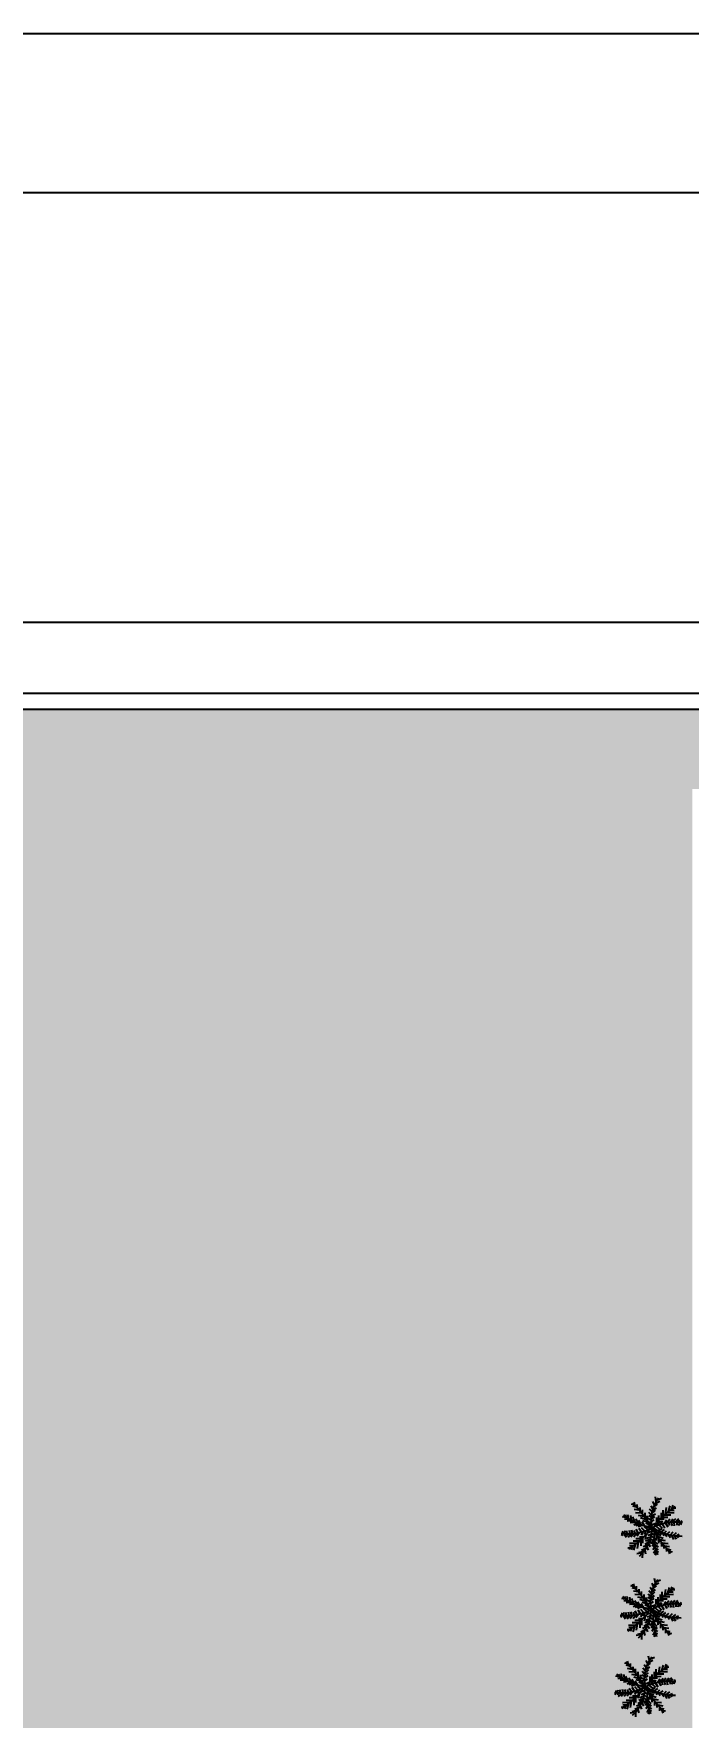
# Model space of a CAD drawing. Header units: millimetres. Extents: x 1170 to 1315, y 90 to 135.
# Drawn here: x 1278.16 to 1281.25, y 126.78 to 134.74 of the extents above; entities that cross this region are included whole.
import ezdxf

# ---------------------------------------------------------------- set-up
doc = ezdxf.new("R2010")
doc.units = ezdxf.units.MM
doc.header["$LTSCALE"] = 20
doc.header["$MEASUREMENT"] = 0
doc.layers.get('0').update_dxf_attribs({"linetype": 'CONTINUOUS'})
doc.layers.get('DEFPOINTS').update_dxf_attribs({"linetype": 'CONTINUOUS'})
for name, color, linetype in [('COTA', 7, 'CONTINUOUS'), ('E-hatch', 8, 'CONTINUOUS'), ('Indic_Corte_Vista', 2, 'CONTINUOUS'), ('LAYER7', 4, 'CONTINUOUS'), ('VE', 118, 'CONTINUOUS')]:
    doc.layers.add(name, color=color, linetype=linetype)
doc.layers.add('E-Pen-C', color=4, linetype='CONTINUOUS', lineweight=15)
doc.layers.add('E-Pen-G', color=3, linetype='CONTINUOUS', lineweight=30)
doc.styles.add('F2', font='ARIALN.TTF')
doc.dimstyles.new('DIMENSION-1', dxfattribs={"dimtxt": 0.145, "dimasz": 0.07, "dimexe": 1, "dimexo": 0, "dimgap": 0.12, "dimtad": 1, "dimzin": 7, "dimdsep": 46, "dimtxsty": 'F2', "dimblk1": 'TRACO', "dimblk2": 'TRACO', "dimsah": 1, "dimcen": 1, "dimse1": 1, "dimse2": 1, "dimclrd": 4, "dimclre": 256, "dimclrt": 4, "dimadec": 8, "dimazin": 0, "dimtfac": 1, "dimtix": 1, "dimtmove": 2, "dimatfit": 3, "dimldrblk": 'TRACO', "dimfxl": 1, "dimtolj": 1, "dimtzin": 0, "dimarcsym": 0})

# ---------------------------------------------------------------- blocks, each defined once
blk = doc.blocks.new('TRACO')
at = {"layer": 'E-Pen-C'}
for p, q in [((-1, 0), (1, 0)), ((0, 1), (0, -1))]:
    blk.add_line(p, q, dxfattribs=at)
at = {"layer": 'E-Pen-G'}
blk.add_line((-0.42, -0.42), (0.42, 0.42), dxfattribs=at)
blk = doc.blocks.new('*D473')
at = {"layer": 'COTA', "color": 4, "linetype": 'Continuous', "lineweight": -2}
blk.add_line((1295.4479, 131.9561), (1274.0635, 131.9561), dxfattribs=at)
at = {"layer": 'DEFPOINTS', "color": 0, "linetype": 'Continuous'}
for p in [(1273.9935, 131.9561), (1273.9935, 131.6207), (1295.5179, 131.6207)]:
    blk.add_point(p, dxfattribs=at)
at = {"layer": 'COTA', "color": 4, "linetype": 'Continuous', "lineweight": -2, "xscale": 0.07, "yscale": 0.07, "zscale": 0.07, "rotation": 180}
blk.add_blockref('TRACO', (1273.9935, 131.9561), dxfattribs=at)
at = {"layer": 'COTA', "color": 4, "linetype": 'Continuous', "lineweight": -2, "xscale": 0.07, "yscale": 0.07, "zscale": 0.07}
blk.add_blockref('TRACO', (1295.5179, 131.9561), dxfattribs=at)
at = {"layer": 'COTA', "color": 4, "linetype": 'Continuous', "insert": (1284.7557, 132.1502), "char_height": 0.145, "attachment_point": 5, "style": 'F2'}
blk.add_mtext('\\A1;43.05', dxfattribs=at)

msp = doc.modelspace()

# ---------------------------------------------------------------- hatches: boundary and pattern name
at = {"layer": 'E-hatch'}
h = msp.add_hatch(dxfattribs=at)
h.set_pattern_fill('GRASS', color=250, scale=0.1, style=0)
h.set_pattern_definition([(90, (294.364226, -10.01342), (-0.070710678, 0.070710678), [0.01875, -0.122671356]), (45, (294.36423, -10.01342), (-0.070710678, 0.070710678), [0.01875, -0.08125]), (135, (294.36423, -10.01342), (-0.070710678, -0.070710678), [0.01875, -0.08125])])
h.paths.add_polyline_path([(1274.1826, 131.5457), (1292.6429, 131.5457), (1292.6429, 131.1707), (1281.2685, 131.1707), (1281.2685, 125.5522), (1278.5225, 125.5522), (1278.4062, 125.7935), (1278.0948, 126.4027), (1277.7964, 126.9426), (1277.6172, 127.2493), (1277.3341, 127.7098), (1276.8798, 128.3959), (1276.491, 128.9385), (1275.8422, 129.7669), (1275.3458, 130.3452), (1274.7386, 130.9967), (1274.3888, 131.3471)])

# ---------------------------------------------------------------- linework, layer by layer
at = {"color": 2}
msp.add_lwpolyline([(1242.5547, 90.1888), (1314.9114, 90.1888), (1314.9114, 134.7388), (1242.5547, 134.7388)], close=True, dxfattribs=at)
at = {"color": 1}
msp.add_lwpolyline([(1244.4297, 133.9888), (1314.1614, 133.9888), (1314.1614, 90.9388), (1244.4297, 90.9388)], close=True, dxfattribs=at)
at = {"layer": 'Indic_Corte_Vista', "color": 7}
msp.add_line((1292.9429, 131.5457), (1274.1826, 131.5457), dxfattribs=at)
at = {"layer": 'LAYER7', "color": 7, "linetype": 'Continuous'}
msp.add_line((1295.5179, 131.6207), (1273.9935, 131.6207), dxfattribs=at)
for radius, start, end in [(20.1126, 25.36196, 47.00675), (20.1876, 25.3479, 46.46898)]:
    msp.add_arc((1260.2785, 116.9097), radius, start, end, dxfattribs=at)
at = {"layer": 'VE', "color": 250}
for p, q in [((1280.9941, 127.7879), (1280.9812, 127.7907)), ((1281.0042, 127.777), (1280.9878, 127.7813)), ((1280.9989, 127.7828), (1280.9937, 127.8002)), ((1281.0174, 127.762), (1280.9938, 127.7659)), ((1281.0089, 127.7717), (1281.0083, 127.7894)), ((1281.0219, 127.7567), (1281.0213, 127.7744)), ((1281.0328, 127.7431), (1281.0323, 127.7645)), ((1281.078, 127.7543), (1281.0665, 127.767)), ((1281.0822, 127.7693), (1281.0731, 127.7832)), ((1281.0799, 127.7618), (1281.0989, 127.7737)), ((1281.0895, 127.7877), (1281.0821, 127.8035)), ((1281.0846, 127.7761), (1281.1034, 127.7911)), ((1281.0928, 127.7944), (1281.1142, 127.8047)), ((1281.0976, 127.803), (1281.0936, 127.8251)), ((1281.1029, 127.8114), (1281.1222, 127.819)), ((1281.1311, 127.7356), (1281.1301, 127.7629)), ((1281.1421, 127.7453), (1281.1469, 127.7743)), ((1281.156, 127.7565), (1281.1639, 127.7822)), ((1281.1641, 127.7626), (1281.1825, 127.7623)), ((1281.1715, 127.7678), (1281.1778, 127.7865)), ((1281.1765, 127.7711), (1281.1901, 127.7737)), ((1280.9621, 127.7256), (1280.9387, 127.7302)), ((1280.9743, 127.7178), (1280.9481, 127.7194)), ((1280.956, 127.7299), (1280.954, 127.7396)), ((1280.9851, 127.7116), (1280.9599, 127.7105)), ((1280.9683, 127.7216), (1280.9643, 127.7411)), ((1281.0006, 127.7038), (1280.9752, 127.7021)), ((1280.9809, 127.714), (1280.9771, 127.7376)), ((1280.9963, 127.7059), (1280.987, 127.7302)), ((1281.0285, 127.7485), (1280.9999, 127.7505)), ((1281.0148, 127.6977), (1281.0008, 127.7199)), ((1281.0221, 127.695), (1281.0018, 127.6883)), ((1281.0338, 127.691), (1281.0131, 127.6829)), ((1281.0407, 127.7328), (1281.0146, 127.7374)), ((1281.0272, 127.6931), (1281.0156, 127.7149)), ((1281.0523, 127.7167), (1281.024, 127.7257)), ((1281.0421, 127.6885), (1281.0308, 127.7066)), ((1281.0597, 127.7058), (1281.0352, 127.7123)), ((1281.0582, 127.669), (1281.042, 127.683)), ((1281.0464, 127.725), (1281.0453, 127.7495)), ((1281.0694, 127.6907), (1281.048, 127.7008)), ((1281.0746, 127.6823), (1281.0541, 127.6854)), ((1281.0694, 127.6741), (1281.0541, 127.6854)), ((1281.055, 127.7128), (1281.0565, 127.7362)), ((1281.0733, 127.7147), (1281.0581, 127.7234)), ((1281.0739, 127.729), (1281.0622, 127.7353)), ((1281.0751, 127.7389), (1281.0633, 127.7518)), ((1281.0646, 127.6984), (1281.067, 127.711)), ((1281.0734, 127.7079), (1281.0886, 127.717)), ((1281.0735, 127.7212), (1281.0918, 127.7322)), ((1281.0744, 127.7334), (1281.0938, 127.7453)), ((1281.0747, 127.6927), (1281.0982, 127.7011)), ((1281.0759, 127.7443), (1281.0949, 127.7618)), ((1281.0911, 127.6848), (1281.0985, 127.7018)), ((1281.0967, 127.6863), (1281.1128, 127.6723)), ((1281.1013, 127.7051), (1281.1013, 127.7282)), ((1281.1043, 127.6902), (1281.1139, 127.7079)), ((1281.106, 127.7088), (1281.1267, 127.7099)), ((1281.1103, 127.7144), (1281.1102, 127.7375)), ((1281.1106, 127.6925), (1281.1261, 127.6772)), ((1281.1151, 127.7202), (1281.1359, 127.7213)), ((1281.1179, 127.6948), (1281.1276, 127.7122)), ((1281.1221, 127.7272), (1281.1221, 127.7502)), ((1281.1239, 127.7289), (1281.1529, 127.7292)), ((1281.1265, 127.6973), (1281.1381, 127.6796)), ((1281.1368, 127.7407), (1281.1662, 127.7404)), ((1281.1371, 127.6999), (1281.1483, 127.7168)), ((1281.1419, 127.7009), (1281.1519, 127.6838)), ((1281.148, 127.7502), (1281.183, 127.7518)), ((1281.1492, 127.7023), (1281.162, 127.721)), ((1281.156, 127.7033), (1281.1603, 127.6895)), ((1281.1629, 127.7042), (1281.176, 127.7218)), ((1281.1681, 127.7047), (1281.1725, 127.6884)), ((1281.1751, 127.7052), (1281.1899, 127.7225)), ((1281.1804, 127.7055), (1281.183, 127.689)), ((1281.1873, 127.7056), (1281.2038, 127.7233)), ((1281.1943, 127.7056), (1281.1951, 127.6914)), ((1281.1993, 127.7054), (1281.2076, 127.7165)), ((1281.2066, 127.705), (1281.2039, 127.6902)), ((1281.2115, 127.7046), (1281.2207, 127.7142)), ((1281.2155, 127.7042), (1281.2125, 127.6924)), ((1280.9428, 127.6514), (1280.9337, 127.6417)), ((1280.9388, 127.6518), (1280.9419, 127.6636)), ((1280.955, 127.6505), (1280.9467, 127.6394)), ((1280.9477, 127.651), (1280.9505, 127.6658)), ((1280.967, 127.6503), (1280.9505, 127.6327)), ((1280.96, 127.6504), (1280.9593, 127.6646)), ((1280.9792, 127.6508), (1280.9645, 127.6334)), ((1280.974, 127.6505), (1280.9713, 127.667)), ((1281.0063, 127.6057), (1280.9713, 127.6042)), ((1280.9914, 127.6518), (1280.9784, 127.6342)), ((1280.9862, 127.6513), (1280.9818, 127.6675)), ((1281.0176, 127.6152), (1280.9881, 127.6155)), ((1281.0052, 127.6537), (1280.9923, 127.635)), ((1280.9983, 127.6526), (1280.9941, 127.6665)), ((1281.0304, 127.6271), (1281.0015, 127.6267)), ((1281.0124, 127.655), (1281.0025, 127.6722)), ((1281.0172, 127.6561), (1281.006, 127.6392)), ((1281.0122, 127.6106), (1281.0074, 127.5817)), ((1281.0278, 127.6587), (1281.0162, 127.6764)), ((1281.0392, 127.6358), (1281.0185, 127.6346)), ((1281.0233, 127.6203), (1281.0242, 127.5931)), ((1281.0364, 127.6611), (1281.0267, 127.6438)), ((1281.0437, 127.6635), (1281.0283, 127.6788)), ((1281.0322, 127.6288), (1281.0323, 127.6057)), ((1281.05, 127.6658), (1281.0404, 127.6481)), ((1281.0651, 127.6127), (1281.0431, 127.5994)), ((1281.0493, 127.6467), (1281.0452, 127.6239)), ((1281.0688, 127.6231), (1281.0474, 127.6153)), ((1281.0722, 127.6349), (1281.052, 127.6278)), ((1281.0632, 127.6712), (1281.0558, 127.6541)), ((1281.0766, 127.6622), (1281.0561, 127.6549)), ((1281.0748, 127.6479), (1281.0582, 127.6421)), ((1281.0611, 127.6034), (1281.0698, 127.5886)), ((1281.0671, 127.6179), (1281.076, 127.6029)), ((1281.0701, 127.6274), (1281.0804, 127.6188)), ((1281.0736, 127.6412), (1281.0868, 127.6297)), ((1281.0756, 127.6534), (1281.0913, 127.6421)), ((1281.0877, 127.6245), (1281.0757, 127.6035)), ((1281.0891, 127.6089), (1281.0784, 127.5908)), ((1281.0873, 127.6333), (1281.0978, 127.6202)), ((1281.0898, 127.6576), (1281.0874, 127.645)), ((1281.0882, 127.6175), (1281.1041, 127.601)), ((1281.0889, 127.6753), (1281.0976, 127.6612)), ((1281.0889, 127.6609), (1281.1134, 127.6544)), ((1281.0946, 127.6501), (1281.1192, 127.6436)), ((1281.0993, 127.6432), (1281.0978, 127.6198)), ((1281.102, 127.6393), (1281.1304, 127.6303)), ((1281.1076, 127.6652), (1281.1253, 127.6761)), ((1281.1079, 127.631), (1281.109, 127.6065)), ((1281.1135, 127.662), (1281.1223, 127.6478)), ((1281.1136, 127.6232), (1281.1397, 127.6186)), ((1281.1205, 127.6589), (1281.137, 127.6716)), ((1281.1215, 127.6129), (1281.122, 127.5915)), ((1281.1258, 127.6075), (1281.1544, 127.6055)), ((1281.1276, 127.6553), (1281.133, 127.6419)), ((1281.1351, 127.6533), (1281.1468, 127.6644)), ((1281.1391, 127.652), (1281.1479, 127.6378)), ((1281.1472, 127.6495), (1281.162, 127.6609)), ((1281.1534, 127.6478), (1281.1652, 127.633)), ((1281.1648, 127.6451), (1281.1784, 127.6595)), ((1281.1694, 127.6442), (1281.1799, 127.624)), ((1281.178, 127.6428), (1281.1936, 127.6561)), ((1281.1825, 127.6421), (1281.1921, 127.6252)), ((1281.1913, 127.6412), (1281.2062, 127.6484)), ((1281.1968, 127.6407), (1281.2015, 127.6311)), ((1280.9779, 127.5848), (1280.9643, 127.5823)), ((1280.9902, 127.5934), (1280.9719, 127.5937)), ((1280.9855, 127.5932), (1280.9795, 127.5753)), ((1280.9984, 127.5995), (1280.9904, 127.5738)), ((1281.0264, 127.5588), (1281.0067, 127.5554)), ((1281.0386, 127.5671), (1281.0155, 127.5612)), ((1281.0502, 127.5833), (1281.0289, 127.5724)), ((1281.0322, 127.5595), (1281.0317, 127.5372)), ((1281.0577, 127.5964), (1281.0367, 127.5885)), ((1281.0431, 127.5729), (1281.0472, 127.556)), ((1281.054, 127.5896), (1281.0602, 127.5741)), ((1281.0915, 127.5934), (1281.081, 127.5753)), ((1281.0954, 127.5762), (1281.0855, 127.5581)), ((1281.0906, 127.5983), (1281.1065, 127.5889)), ((1281.0989, 127.5644), (1281.0912, 127.5497)), ((1281.0934, 127.5842), (1281.1072, 127.575)), ((1281.0969, 127.5709), (1281.1078, 127.5645)), ((1281.1325, 127.5993), (1281.133, 127.5816)), ((1281.137, 127.594), (1281.1605, 127.5901)), ((1281.1454, 127.5842), (1281.1461, 127.5666)), ((1281.1501, 127.579), (1281.1666, 127.5747)), ((1281.1554, 127.5732), (1281.1606, 127.5558)), ((1281.1602, 127.5681), (1281.1731, 127.5653)), ((1280.9901, 127.4019), (1280.9772, 127.4048)), ((1281.0002, 127.3911), (1280.9837, 127.3953)), ((1280.9949, 127.3969), (1280.9897, 127.4143)), ((1281.0133, 127.3761), (1280.9898, 127.38)), ((1281.0245, 127.3626), (1280.9959, 127.3646)), ((1281.0049, 127.3858), (1281.0042, 127.4034)), ((1281.0178, 127.3707), (1281.0173, 127.3885)), ((1281.0288, 127.3572), (1281.0283, 127.3786)), ((1281.071, 127.353), (1281.0592, 127.3659)), ((1281.0739, 127.3684), (1281.0625, 127.3811)), ((1281.0782, 127.3833), (1281.069, 127.3972)), ((1281.0719, 127.3584), (1281.0908, 127.3759)), ((1281.0759, 127.3759), (1281.0949, 127.3878)), ((1281.0855, 127.4018), (1281.0781, 127.4176)), ((1281.0806, 127.3902), (1281.0994, 127.4052)), ((1281.0888, 127.4085), (1281.1102, 127.4188)), ((1281.0936, 127.4171), (1281.0896, 127.4391)), ((1281.0989, 127.4255), (1281.1182, 127.433)), ((1281.1181, 127.3413), (1281.118, 127.3643)), ((1281.127, 127.3497), (1281.1261, 127.377)), ((1281.1381, 127.3594), (1281.1429, 127.3883)), ((1281.144, 127.3643), (1281.179, 127.3659)), ((1281.1519, 127.3706), (1281.1599, 127.3963)), ((1281.1601, 127.3767), (1281.1784, 127.3763)), ((1281.1675, 127.3819), (1281.1738, 127.4006)), ((1281.1724, 127.3852), (1281.186, 127.3878)), ((1280.9581, 127.3397), (1280.9346, 127.3443)), ((1280.9703, 127.3319), (1280.944, 127.3334)), ((1280.952, 127.344), (1280.95, 127.3537)), ((1280.9811, 127.3257), (1280.9559, 127.3246)), ((1280.9642, 127.3356), (1280.9603, 127.3551)), ((1280.9966, 127.3179), (1280.9711, 127.3162)), ((1280.9769, 127.3281), (1280.9731, 127.3517)), ((1280.9922, 127.32), (1280.983, 127.3443)), ((1281.0108, 127.3118), (1280.9968, 127.3339)), ((1281.018, 127.309), (1280.9978, 127.3024)), ((1281.0084, 127.2691), (1280.9984, 127.2862)), ((1281.0298, 127.305), (1281.0091, 127.297)), ((1281.0367, 127.3468), (1281.0106, 127.3514)), ((1281.0232, 127.3072), (1281.0115, 127.329)), ((1281.0238, 127.2727), (1281.0122, 127.2905)), ((1281.0483, 127.3308), (1281.0199, 127.3397)), ((1281.0397, 127.2776), (1281.0242, 127.2929)), ((1281.0381, 127.3026), (1281.0268, 127.3206)), ((1281.0557, 127.3199), (1281.0311, 127.3264)), ((1281.0541, 127.2831), (1281.038, 127.2971)), ((1281.0424, 127.3391), (1281.0413, 127.3636)), ((1281.0654, 127.3048), (1281.044, 127.3149)), ((1281.0706, 127.2964), (1281.05, 127.2995)), ((1281.0653, 127.2882), (1281.05, 127.2995)), ((1281.051, 127.3268), (1281.0525, 127.3503)), ((1281.0592, 127.2853), (1281.0518, 127.2682)), ((1281.0693, 127.3288), (1281.0541, 127.3375)), ((1281.0699, 127.3431), (1281.0582, 127.3494)), ((1281.0605, 127.3125), (1281.0629, 127.3251)), ((1281.0694, 127.3353), (1281.0878, 127.3463)), ((1281.0694, 127.322), (1281.0845, 127.3311)), ((1281.0703, 127.3475), (1281.0897, 127.3594)), ((1281.0707, 127.3067), (1281.0942, 127.3152)), ((1281.0849, 127.2894), (1281.0936, 127.2752)), ((1281.0871, 127.2988), (1281.0945, 127.3159)), ((1281.0926, 127.3004), (1281.1088, 127.2864)), ((1281.0973, 127.3192), (1281.0972, 127.3423)), ((1281.1003, 127.3043), (1281.1099, 127.322)), ((1281.102, 127.3228), (1281.1227, 127.324)), ((1281.1036, 127.2793), (1281.1213, 127.2901)), ((1281.1062, 127.3285), (1281.1062, 127.3515)), ((1281.1066, 127.3065), (1281.122, 127.2913)), ((1281.1111, 127.3342), (1281.1318, 127.3354)), ((1281.1139, 127.3089), (1281.1236, 127.3262)), ((1281.1165, 127.273), (1281.133, 127.2856)), ((1281.1199, 127.343), (1281.1488, 127.3433)), ((1281.1225, 127.3114), (1281.1341, 127.2937)), ((1281.1327, 127.3548), (1281.1622, 127.3545)), ((1281.1331, 127.314), (1281.1443, 127.3309)), ((1281.1379, 127.315), (1281.1478, 127.2979)), ((1281.1451, 127.3164), (1281.158, 127.3351)), ((1281.152, 127.3174), (1281.1562, 127.3036)), ((1281.1589, 127.3183), (1281.1719, 127.3359)), ((1281.1641, 127.3188), (1281.1685, 127.3025)), ((1281.1711, 127.3193), (1281.1858, 127.3366)), ((1281.1763, 127.3196), (1281.179, 127.3031)), ((1281.1833, 127.3197), (1281.1998, 127.3374)), ((1281.1903, 127.3197), (1281.191, 127.3055)), ((1281.1953, 127.3195), (1281.2036, 127.3306)), ((1281.2026, 127.3191), (1281.1998, 127.3042)), ((1281.2075, 127.3187), (1281.2166, 127.3283)), ((1281.2115, 127.3183), (1281.2084, 127.3064)), ((1280.9388, 127.2654), (1280.9296, 127.2558)), ((1280.9348, 127.2658), (1280.9378, 127.2777)), ((1280.951, 127.2646), (1280.9427, 127.2535)), ((1280.9437, 127.265), (1280.9464, 127.2799)), ((1280.963, 127.2644), (1280.9465, 127.2468)), ((1280.956, 127.2645), (1280.9552, 127.2786)), ((1280.9752, 127.2648), (1280.9604, 127.2475)), ((1280.9699, 127.2646), (1280.9673, 127.281)), ((1281.0023, 127.2198), (1280.9673, 127.2182)), ((1280.9862, 127.2075), (1280.9678, 127.2078)), ((1280.9874, 127.2659), (1280.9743, 127.2483)), ((1280.9815, 127.2073), (1280.9754, 127.1893)), ((1280.9822, 127.2653), (1280.9778, 127.2816)), ((1281.0135, 127.2293), (1280.9841, 127.2296)), ((1280.9943, 127.2135), (1280.9864, 127.1879)), ((1281.0011, 127.2678), (1280.9883, 127.249)), ((1280.9943, 127.2667), (1280.99, 127.2805)), ((1281.0264, 127.2412), (1280.9974, 127.2408)), ((1281.0132, 127.2701), (1281.002, 127.2533)), ((1281.0082, 127.2247), (1281.0034, 127.1958)), ((1281.0352, 127.2499), (1281.0144, 127.2487)), ((1281.0192, 127.2344), (1281.0202, 127.2072)), ((1281.0324, 127.2752), (1281.0227, 127.2579)), ((1281.0282, 127.2429), (1281.0282, 127.2198)), ((1281.0537, 127.2104), (1281.0327, 127.2026)), ((1281.046, 127.2799), (1281.0364, 127.2621)), ((1281.0611, 127.2268), (1281.0391, 127.2134)), ((1281.0453, 127.2608), (1281.0412, 127.238)), ((1281.0648, 127.2372), (1281.0434, 127.2294)), ((1281.0681, 127.249), (1281.048, 127.2418)), ((1281.0726, 127.2763), (1281.0521, 127.2689)), ((1281.0708, 127.262), (1281.0542, 127.2561)), ((1281.0571, 127.2175), (1281.0658, 127.2027)), ((1281.063, 127.232), (1281.072, 127.217)), ((1281.0661, 127.2415), (1281.0764, 127.2329)), ((1281.0696, 127.2553), (1281.0828, 127.2437)), ((1281.0716, 127.2674), (1281.0873, 127.2562)), ((1281.0836, 127.2386), (1281.0716, 127.2176)), ((1281.085, 127.223), (1281.0744, 127.2049)), ((1281.0875, 127.2075), (1281.077, 127.1893)), ((1281.0857, 127.2716), (1281.0833, 127.2591)), ((1281.0833, 127.2474), (1281.0938, 127.2343)), ((1281.0841, 127.2316), (1281.1, 127.215)), ((1281.0849, 127.275), (1281.1094, 127.2685)), ((1281.0866, 127.2124), (1281.1024, 127.2029)), ((1281.0906, 127.2642), (1281.1151, 127.2577)), ((1281.0953, 127.2573), (1281.0938, 127.2339)), ((1281.098, 127.2533), (1281.1263, 127.2444)), ((1281.1039, 127.2451), (1281.105, 127.2205)), ((1281.1095, 127.2761), (1281.1182, 127.2619)), ((1281.1096, 127.2373), (1281.1357, 127.2327)), ((1281.1175, 127.2269), (1281.118, 127.2055)), ((1281.1218, 127.2215), (1281.1504, 127.2195)), ((1281.1235, 127.2694), (1281.1289, 127.256)), ((1281.1284, 127.2134), (1281.129, 127.1957)), ((1281.1311, 127.2674), (1281.1428, 127.2785)), ((1281.1329, 127.208), (1281.1565, 127.2042)), ((1281.1351, 127.266), (1281.1438, 127.2519)), ((1281.1432, 127.2636), (1281.1579, 127.275)), ((1281.1494, 127.2619), (1281.1611, 127.2471)), ((1281.1608, 127.2592), (1281.1744, 127.2736)), ((1281.1653, 127.2583), (1281.1759, 127.2381)), ((1281.174, 127.2568), (1281.1896, 127.2701)), ((1281.1785, 127.2562), (1281.1881, 127.2393)), ((1281.1872, 127.2553), (1281.2022, 127.2624)), ((1281.1928, 127.2548), (1281.1975, 127.2452)), ((1280.9738, 127.1989), (1280.9602, 127.1964)), ((1281.0223, 127.1729), (1281.0027, 127.1695)), ((1281.0346, 127.1811), (1281.0115, 127.1753)), ((1281.0462, 127.1974), (1281.0248, 127.1865)), ((1281.0281, 127.1736), (1281.0276, 127.1512)), ((1281.0391, 127.187), (1281.0432, 127.17)), ((1281.05, 127.2036), (1281.0561, 127.1882)), ((1281.0914, 127.1902), (1281.0814, 127.1721)), ((1281.0948, 127.1785), (1281.0871, 127.1637)), ((1281.0894, 127.1983), (1281.1032, 127.189)), ((1281.0929, 127.185), (1281.1038, 127.1786)), ((1281.1414, 127.1983), (1281.142, 127.1807)), ((1281.1461, 127.193), (1281.1625, 127.1888)), ((1281.1514, 127.1873), (1281.1566, 127.1699)), ((1281.1562, 127.1822), (1281.1691, 127.1794)), ((1280.9667, 127.031), (1280.9615, 127.0485)), ((1281.0573, 127.036), (1281.05, 127.0518)), ((1281.0606, 127.0426), (1281.0821, 127.053)), ((1281.0654, 127.0513), (1281.0614, 127.0733)), ((1281.0707, 127.0597), (1281.09, 127.0672)), ((1280.9299, 126.9739), (1280.9065, 126.9784)), ((1280.9421, 126.9661), (1280.9159, 126.9676)), ((1280.9238, 126.9781), (1280.9218, 126.9878)), ((1280.9361, 126.9698), (1280.9321, 126.9893)), ((1280.9487, 126.9622), (1280.9449, 126.9859)), ((1280.9619, 127.0361), (1280.949, 127.0389)), ((1280.9641, 126.9542), (1280.9548, 126.9785)), ((1280.972, 127.0253), (1280.9556, 127.0295)), ((1280.9852, 127.0103), (1280.9616, 127.0142)), ((1280.9963, 126.9968), (1280.9677, 126.9988)), ((1280.9826, 126.946), (1280.9686, 126.9681)), ((1280.9767, 127.02), (1280.9761, 127.0376)), ((1281.0085, 126.981), (1280.9824, 126.9856)), ((1280.9897, 127.0049), (1280.9891, 127.0226)), ((1281.0201, 126.965), (1280.9918, 126.9739)), ((1281.0006, 126.9914), (1281.0001, 127.0128)), ((1281.0142, 126.9732), (1281.0131, 126.9978)), ((1281.0228, 126.961), (1281.0243, 126.9844)), ((1281.0411, 126.963), (1281.0259, 126.9717)), ((1281.0417, 126.9772), (1281.03, 126.9835)), ((1281.0429, 126.9872), (1281.0311, 127)), ((1281.0458, 127.0025), (1281.0343, 127.0153)), ((1281.05, 127.0175), (1281.0409, 127.0314)), ((1281.0413, 126.9695), (1281.0596, 126.9805)), ((1281.0422, 126.9817), (1281.0616, 126.9936)), ((1281.0437, 126.9926), (1281.0627, 127.0101)), ((1281.0477, 127.0101), (1281.0668, 127.022)), ((1281.0525, 127.0244), (1281.0712, 127.0393)), ((1281.0691, 126.9534), (1281.0691, 126.9765)), ((1281.0781, 126.9627), (1281.078, 126.9857)), ((1281.083, 126.9684), (1281.1037, 126.9696)), ((1281.0899, 126.9754), (1281.0899, 126.9985)), ((1281.0917, 126.9772), (1281.1207, 126.9775)), ((1281.0989, 126.9839), (1281.0979, 127.0111)), ((1281.1046, 126.989), (1281.134, 126.9887)), ((1281.1099, 126.9936), (1281.1147, 127.0225)), ((1281.1158, 126.9985), (1281.1508, 127.0001)), ((1281.117, 126.9505), (1281.1298, 126.9693)), ((1281.1238, 127.0048), (1281.1317, 127.0304)), ((1281.1307, 126.9524), (1281.1438, 126.97)), ((1281.1319, 127.0109), (1281.1503, 127.0105)), ((1281.1393, 127.0161), (1281.1456, 127.0347)), ((1281.1429, 126.9535), (1281.1577, 126.9708)), ((1281.1443, 127.0194), (1281.1579, 127.0219)), ((1281.1551, 126.9539), (1281.1716, 126.9716)), ((1280.9106, 126.8996), (1280.9015, 126.89)), ((1280.9066, 126.9), (1280.9097, 126.9119)), ((1280.9228, 126.8988), (1280.9145, 126.8877)), ((1280.9155, 126.8992), (1280.9183, 126.9141)), ((1280.9348, 126.8986), (1280.9183, 126.8809)), ((1280.9278, 126.8986), (1280.9271, 126.9128)), ((1280.9529, 126.9599), (1280.9277, 126.9588)), ((1280.947, 126.899), (1280.9323, 126.8817)), ((1280.9418, 126.8988), (1280.9391, 126.9152)), ((1280.9684, 126.9521), (1280.943, 126.9504)), ((1280.9592, 126.9), (1280.9462, 126.8825)), ((1280.954, 126.8995), (1280.9496, 126.9158)), ((1280.973, 126.902), (1280.9601, 126.8832)), ((1280.9661, 126.9009), (1280.9619, 126.9147)), ((1280.9899, 126.9432), (1280.9696, 126.9366)), ((1280.9802, 126.9033), (1280.9703, 126.9204)), ((1280.985, 126.9043), (1280.9738, 126.8875)), ((1281.0016, 126.9392), (1280.9809, 126.9312)), ((1280.995, 126.9414), (1280.9834, 126.9632)), ((1280.9956, 126.9069), (1280.984, 126.9247)), ((1281.0042, 126.9094), (1280.9945, 126.8921)), ((1281.0115, 126.9118), (1280.9961, 126.9271)), ((1281.0099, 126.9368), (1280.9987, 126.9548)), ((1281.0275, 126.9541), (1281.003, 126.9606)), ((1281.0178, 126.9141), (1281.0082, 126.8963)), ((1281.026, 126.9173), (1281.0098, 126.9313)), ((1281.0171, 126.895), (1281.013, 126.8722)), ((1281.0373, 126.939), (1281.0158, 126.9491)), ((1281.0424, 126.9306), (1281.0219, 126.9337)), ((1281.0372, 126.9223), (1281.0219, 126.9337)), ((1281.031, 126.9195), (1281.0236, 126.9024)), ((1281.0444, 126.9105), (1281.0239, 126.9031)), ((1281.0426, 126.8962), (1281.026, 126.8903)), ((1281.0324, 126.9467), (1281.0348, 126.9593)), ((1281.0412, 126.9562), (1281.0564, 126.9652)), ((1281.0414, 126.8895), (1281.0546, 126.8779)), ((1281.0425, 126.9409), (1281.066, 126.9494)), ((1281.0435, 126.9016), (1281.0591, 126.8904)), ((1281.0576, 126.9058), (1281.0552, 126.8932)), ((1281.0567, 126.9236), (1281.0654, 126.9094)), ((1281.0567, 126.9092), (1281.0812, 126.9027)), ((1281.0589, 126.933), (1281.0663, 126.9501)), ((1281.0624, 126.8984), (1281.087, 126.8919)), ((1281.0645, 126.9346), (1281.0806, 126.9206)), ((1281.0671, 126.8915), (1281.0656, 126.8681)), ((1281.0698, 126.8875), (1281.0982, 126.8786)), ((1281.0721, 126.9384), (1281.0817, 126.9562)), ((1281.0738, 126.957), (1281.0945, 126.9582)), ((1281.0754, 126.9135), (1281.0931, 126.9243)), ((1281.0785, 126.9407), (1281.0939, 126.9254)), ((1281.0813, 126.9103), (1281.0901, 126.8961)), ((1281.0858, 126.9431), (1281.0954, 126.9604)), ((1281.0884, 126.9072), (1281.1048, 126.9198)), ((1281.0943, 126.9456), (1281.1059, 126.9278)), ((1281.0954, 126.9035), (1281.1008, 126.8902)), ((1281.1029, 126.9016), (1281.1146, 126.9127)), ((1281.1049, 126.9482), (1281.1161, 126.965)), ((1281.107, 126.9002), (1281.1157, 126.886)), ((1281.1097, 126.9492), (1281.1197, 126.9321)), ((1281.115, 126.8977), (1281.1298, 126.9092)), ((1281.1212, 126.896), (1281.133, 126.8813)), ((1281.1238, 126.9516), (1281.1281, 126.9378)), ((1281.1326, 126.8934), (1281.1462, 126.9078)), ((1281.1359, 126.953), (1281.1404, 126.9367)), ((1281.1372, 126.8925), (1281.1477, 126.8723)), ((1281.1458, 126.891), (1281.1614, 126.9043)), ((1281.1482, 126.9537), (1281.1508, 126.9373)), ((1281.1503, 126.8904), (1281.16, 126.8735)), ((1281.1591, 126.8894), (1281.1741, 126.8966)), ((1281.1621, 126.9538), (1281.1629, 126.9397)), ((1281.1646, 126.889), (1281.1693, 126.8793)), ((1281.1672, 126.9537), (1281.1755, 126.9648)), ((1281.1744, 126.9533), (1281.1717, 126.9384)), ((1281.1793, 126.9529), (1281.1885, 126.9625)), ((1281.1833, 126.9525), (1281.1803, 126.9406)), ((1280.9457, 126.8331), (1280.9321, 126.8306)), ((1280.9741, 126.854), (1280.9391, 126.8524)), ((1280.958, 126.8416), (1280.9397, 126.842)), ((1280.9533, 126.8414), (1280.9473, 126.8235)), ((1280.9854, 126.8635), (1280.9559, 126.8638)), ((1280.9662, 126.8477), (1280.9582, 126.8221)), ((1280.9982, 126.8753), (1280.9693, 126.875)), ((1280.98, 126.8589), (1280.9752, 126.83)), ((1281.0064, 126.8153), (1280.9833, 126.8095)), ((1281.007, 126.8841), (1280.9863, 126.8829)), ((1280.9911, 126.8686), (1280.992, 126.8413)), ((1281.018, 126.8316), (1280.9967, 126.8207)), ((1281, 126.8078), (1280.9995, 126.7854)), ((1281, 126.8771), (1281.0001, 126.854)), ((1281.0255, 126.8446), (1281.0045, 126.8368)), ((1281.0329, 126.861), (1281.0109, 126.8476)), ((1281.0109, 126.8212), (1281.015, 126.8042)), ((1281.0366, 126.8714), (1281.0153, 126.8636)), ((1281.04, 126.8832), (1281.0198, 126.876)), ((1281.0218, 126.8378), (1281.028, 126.8224)), ((1281.029, 126.8516), (1281.0376, 126.8369)), ((1281.0349, 126.8661), (1281.0438, 126.8512)), ((1281.0379, 126.8756), (1281.0482, 126.8671)), ((1281.0555, 126.8727), (1281.0435, 126.8518)), ((1281.0569, 126.8572), (1281.0462, 126.8391)), ((1281.0593, 126.8417), (1281.0488, 126.8235)), ((1281.0632, 126.8244), (1281.0533, 126.8063)), ((1281.0551, 126.8815), (1281.0656, 126.8685)), ((1281.056, 126.8658), (1281.0719, 126.8492)), ((1281.0584, 126.8466), (1281.0743, 126.8371)), ((1281.0667, 126.8127), (1281.059, 126.7979)), ((1281.0612, 126.8324), (1281.075, 126.8232)), ((1281.0647, 126.8191), (1281.0756, 126.8128)), ((1281.0757, 126.8792), (1281.0768, 126.8547)), ((1281.0814, 126.8715), (1281.1075, 126.8669)), ((1281.0894, 126.8611), (1281.0898, 126.8397)), ((1281.0936, 126.8557), (1281.1222, 126.8537)), ((1281.1003, 126.8476), (1281.1008, 126.8299)), ((1281.1048, 126.8422), (1281.1283, 126.8383)), ((1281.1132, 126.8325), (1281.1139, 126.8149)), ((1281.1179, 126.8272), (1281.1344, 126.823)), ((1281.1232, 126.8215), (1281.1284, 126.804)), ((1281.128, 126.8164), (1281.1409, 126.8136)), ((1280.9942, 126.8071), (1280.9745, 126.8037))]:
    msp.add_line(p, q, dxfattribs=at)
for centre, radius, start, end in [((1280.5579, 127.3718), 0.6028, 30.52648, 44.61658), ((1281.2475, 127.7144), 0.1742, 142.88899, 192.05355), ((1281.3823, 127.4613), 0.372, 121.74335, 139.71201), ((1281.1161, 127.9528), 0.2744, 230.83381, 256.93811), ((1280.9694, 127.8249), 0.1331, 279.84348, 288.67646), ((1281.1893, 127.4643), 0.2413, 82.14557, 117.69746), ((1280.965, 127.8917), 0.2413, 262.14557, 297.69746), ((1280.772, 127.8947), 0.372, 301.74335, 319.71201), ((1280.903, 127.6764), 0.1742, 311.36915, 0.53371), ((1281.5964, 127.9842), 0.6028, 210.52648, 224.61658), ((1281.2129, 127.8772), 0.237, 236.14458, 271.79025), ((1281.3277, 127.6383), 0.2404, 178.39763, 201.01073), ((1280.5539, 126.9859), 0.6028, 30.52648, 44.61658), ((1281.2435, 127.3284), 0.1742, 142.88899, 192.05355), ((1281.3783, 127.0754), 0.372, 121.74335, 139.71201), ((1280.961, 127.5058), 0.2413, 262.14557, 297.69746), ((1281.1121, 127.5668), 0.2744, 230.83381, 256.93811), ((1280.9654, 127.439), 0.1331, 279.84348, 288.67646), ((1280.899, 127.2904), 0.1742, 311.36915, 0.53371), ((1281.1853, 127.0784), 0.2413, 82.14557, 117.69746), ((1281.5924, 127.5982), 0.6028, 210.52648, 224.61658), ((1281.2089, 127.4912), 0.237, 236.14458, 271.79025), ((1280.768, 127.5088), 0.372, 301.74335, 319.71201), ((1281.3236, 127.2523), 0.2404, 178.39763, 201.01073), ((1281.2153, 126.9626), 0.1742, 142.88899, 192.05355), ((1281.0839, 127.201), 0.2744, 230.83381, 256.93811), ((1280.5258, 126.6201), 0.6028, 30.52648, 44.61658), ((1281.3501, 126.7096), 0.372, 121.74335, 139.71201), ((1280.9328, 127.1399), 0.2413, 262.14557, 297.69746), ((1280.7398, 127.1429), 0.372, 301.74335, 319.71201), ((1280.9372, 127.0732), 0.1331, 279.84348, 288.67646), ((1280.8708, 126.9246), 0.1742, 311.36915, 0.53371), ((1281.1571, 126.7126), 0.2413, 82.14557, 117.69746), ((1281.5642, 127.2324), 0.6028, 210.52648, 224.61658), ((1281.1807, 127.1254), 0.237, 236.14458, 271.79025), ((1281.2955, 126.8865), 0.2404, 178.39763, 201.01073)]:
    msp.add_arc(centre, radius, start, end, dxfattribs=at)

# ---------------------------------------------------------------- dimensions: what is measured, and where the dimension line sits
at = {"layer": 'COTA', "color": 7, "linetype": 'Continuous'}
dim = msp.add_linear_dim(base=(1273.9935, 131.9561), p1=(1295.5179, 131.6207), p2=(1273.9935, 131.6207), text='43.05', dimstyle='DIMENSION-1', override={"dimadec": 0, "dimfxl": 0.04}, dxfattribs=at)
dim.commit()
dim.dimension.update_dxf_attribs({"geometry": '*D473', "text_midpoint": (1284.7557, 132.1502)})

doc.saveas('drawing.dxf')
